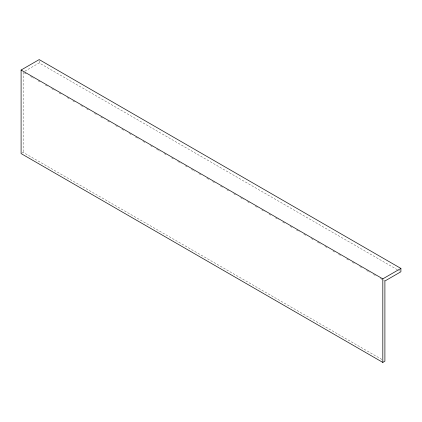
<?xml version="1.0" encoding="UTF-8"?>
<svg xmlns="http://www.w3.org/2000/svg" width="422" height="422" viewBox="0 0 422 422"><rect width="100%" height="100%" fill="white"/><g stroke="black" fill="none" stroke-linecap="round" stroke-linejoin="round"><path stroke-width="0.32" stroke-dasharray="2.11 1.58" d="M24.835 71.223L39.188 62.936L398.046 270.122M22.139 152.97L23.178 152.368L382.042 359.56M398.616 270.455L399.761 271.114M24.323 72.837L26.602 74.156M30.595 76.461L34.018 78.434M38.012 80.739L40.296 82.058M45.428 85.022L47.712 86.341M51.706 88.646L55.129 90.624M59.122 92.93L61.406 94.248M67.109 97.54L68.823 98.526M72.816 100.832L75.1 102.15M80.802 105.447L83.087 106.761M86.51 108.739L88.789 110.058M94.496 113.349L96.78 114.668M100.774 116.973L104.197 118.951M107.615 120.929L110.469 122.575M115.607 125.54L117.886 126.858M121.879 129.164L124.163 130.477M129.296 133.442L131.58 134.76M135.573 137.066L138.996 139.044M142.989 141.349L145.273 142.668M150.406 145.632L152.69 146.951M156.683 149.256L160.107 151.229M164.1 153.534L166.384 154.853M171.517 157.817L173.801 159.136M177.794 161.441L181.217 163.419M185.211 165.725L187.489 167.043M191.488 169.349L194.906 171.321M198.904 173.632L201.183 174.945M206.891 178.242L209.17 179.561M212.593 181.534L214.877 182.853M220.585 186.144L222.863 187.463M226.857 189.768L228.571 190.76M233.704 193.724L236.557 195.37M240.551 197.675L243.974 199.653M247.397 201.626L250.251 203.272M255.384 206.237L257.668 207.555M261.661 209.861L265.085 211.839M269.078 214.144L271.362 215.463M275.355 217.768L278.778 219.746M282.772 222.051L285.05 223.37M290.188 226.334L292.467 227.648M296.46 229.953L299.884 231.931M303.877 234.236L306.161 235.555M311.294 238.52L313.578 239.838M317.571 242.144L320.994 244.122M324.987 246.427L327.272 247.74M332.974 251.037L334.688 252.024M338.681 254.329L340.965 255.648M346.668 258.939L348.952 260.258M352.375 262.236L354.654 263.555M359.792 266.519L362.646 268.165M366.639 270.47L370.062 272.448M373.486 274.421L376.334 276.072M380.327 278.378L383.181 280.023M383.751 280.35L384.896 281.01M39.188 60.71L39.188 62.936M23.178 72.178L23.178 152.368"/><path stroke-width="0.63" d="M21.1 70.036L39.188 59.597L400.9 268.429L400.9 271.768L384.896 281.01L384.896 361.206L382.812 362.403L21.1 153.571L21.1 70.036L382.812 278.868L400.9 268.429M382.812 278.868L382.812 362.403"/></g></svg>
